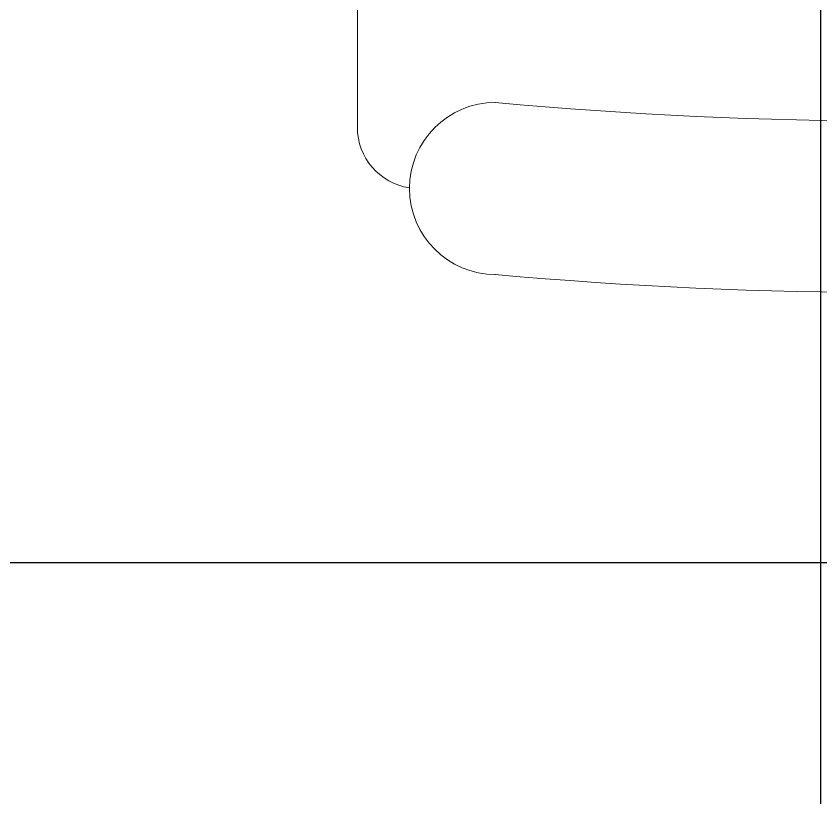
# Model space of a CAD drawing. Extents: x -12260 to 57327, y -29287 to 19916.
# Drawn here: x 21886.9 to 22215.6, y 7413.9 to 7733 of the extents above; entities that cross this region are included whole.
import ezdxf

# ---------------------------------------------------------------- set-up
doc = ezdxf.new("R2010")
doc.units = 0
doc.header["$LTSCALE"] = 0.25
doc.linetypes.add('DASHDOT', pattern=[25.4, 12.7, -6.35, 0, -6.35])
doc.layers.add('01-First Floor$0$FALSE CEILING', color=251, linetype='Continuous')
doc.layers.add('01-First Floor$0$LOADING', color=253, linetype='Continuous', lineweight=5)
doc.layers.add('E-LITE-CLNG-CNDT', color=6, linetype='DASHDOT', lineweight=35)

# ---------------------------------------------------------------- blocks, each defined once
blk = doc.blocks.new('01-First Floor$0$GF21018-P')
at = {"color": 0}
blk.add_line((0.2204937210156821, 0.4756307261486727), (0.2204937210156821, 0.0674977280054634), dxfattribs=at)
for centre, radius, start, end in [((-4.0174444003e-06, 1.846735474002139), 1.776735474005004, 264.6945553321505, 275.3052680112835), ((0.1640881380565453, 0.0424977280054613), 0.0351139560901341, 270.0000000000001, 90), ((0.1954937210156835, 0.0674977280054634), 0.025, 278.5279241468623, 360), ((-3.2405935642e-06, 1.831363171438854), 1.831363171441721, 264.8532206013883, 275.1469821681523)]:
    blk.add_arc(centre, radius, start, end, dxfattribs=at)
blk = doc.blocks.new('01-First Floor')
at = {"layer": '01-First Floor$0$FALSE CEILING', "linetype": 'Continuous'}
for p, q in [((22215.56364585491, 5109.999999999256), (22215.56364585491, 8609.999999999198)), ((19215.56364585491, 7509.999999999256), (23215.56364585538, 7509.999999999256))]:
    blk.add_line(p, q, dxfattribs=at)
at = {"layer": '01-First Floor$0$LOADING', "extrusion": (2.240207019314477e-05, -7.77426384867622e-06, 0.9999999997188542), "xscale": -1000, "yscale": 1000.000000000001, "zscale": 1000, "rotation": 0.001410765030716021}
blk.add_blockref('01-First Floor$0$GF21018-P', (22246.7673414019, 7620.170733493704, 0.3938779009742965), dxfattribs=at)

msp = doc.modelspace()

# ---------------------------------------------------------------- block references
at = {"layer": 'E-LITE-CLNG-CNDT'}
msp.add_blockref('01-First Floor', (0, 0), dxfattribs=at)

doc.saveas('drawing.dxf')
